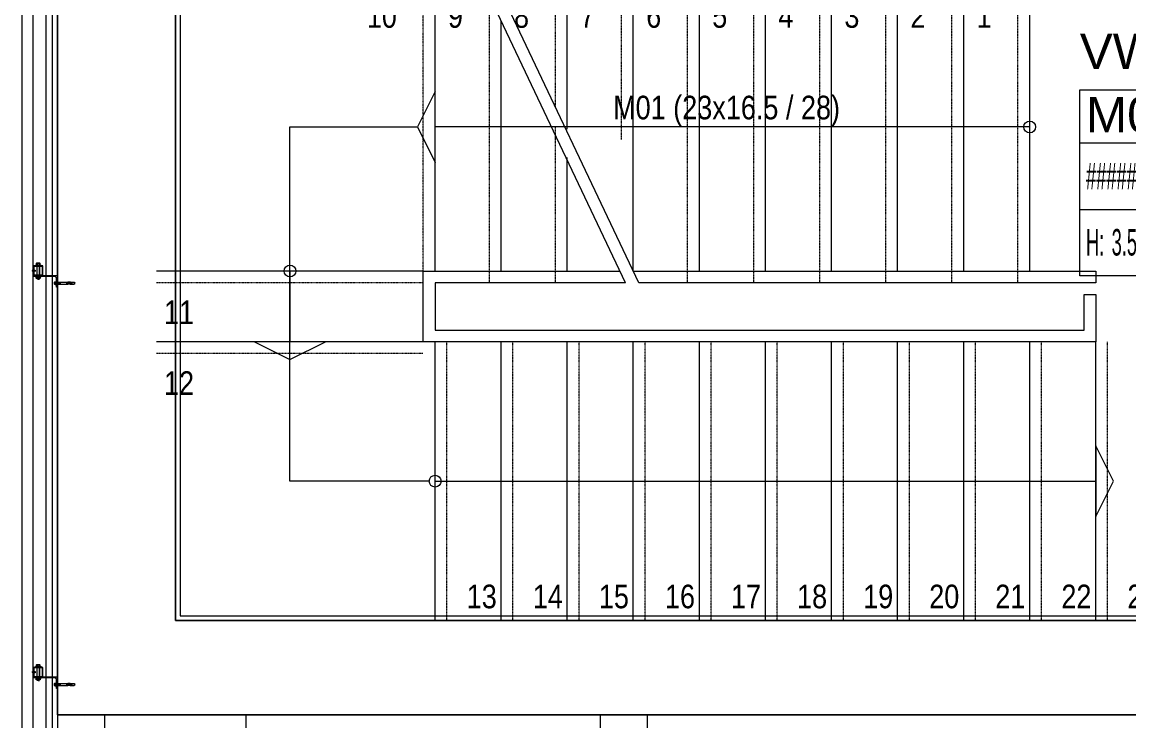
# Model space of a CAD drawing. Extents: x -3709 to 34962, y 0 to 8245.
# Drawn here: x 30763.3 to 31232.3, y 3540 to 3835.9 of the extents above; entities that cross this region are included whole.
import ezdxf
from ezdxf.enums import TextEntityAlignment as Align

# ---------------------------------------------------------------- set-up
doc = ezdxf.new("R2010")
doc.units = 0
doc.linetypes.add('DOT2', pattern=[0.125, 0, -0.125])
doc.layers.get('0').update_dxf_attribs({"color": 9, "lineweight": 9})
for name, color, linetype, lineweight in [('00', 9, 'Continuous', 9), ('01', 9, 'Continuous', 9), ('06D', 9, 'Continuous', 9), ('10', 9, 'Continuous', 9), ('10A', 9, 'Continuous', 9), ('19', 9, 'Continuous', 9), ('19D', 9, 'DOT2', 9), ('21', 9, 'Continuous', 9), ('21_MAHAL', 9, 'Continuous', 9), ('33', 9, 'BATTING', 9)]:
    doc.layers.add(name, color=color, linetype=linetype, lineweight=lineweight)
doc.styles.add('Arial', font='arial.ttf', dxfattribs={"height": 2.5})
doc.styles.add('MuuM_TEXT-STANDART', font='ARIALN.TTF')
doc.linetypes.add('BATTING', pattern='A,0.0001,-0.1,[134,ltypeshp.shx,S=0.1,R=0,X=-0.1,Y=0],-0.2,[134,ltypeshp.shx,S=0.1,R=180,X=0.1,Y=0],-0.1', length=0.4001)

# ---------------------------------------------------------------- blocks, each defined once
blk = doc.blocks.new('0_arrowstairs')
blk.add_lwpolyline([(0, 0), (0, -30), (15, 0), (0, 30)], close=True)
blk = doc.blocks.new('*U105')
blk.add_lwpolyline([(0, 0), (0, 560)])
blk.add_circle((0, 0), 5)
at = {"rotation": 90}
blk.add_blockref('0_arrowstairs', (0, 560), dxfattribs=at)
blk = doc.blocks.new('*U523')
blk.add_lwpolyline([(0, 0), (0, 504)])
blk.add_circle((0, 0), 5)
at = {"rotation": 90}
blk.add_blockref('0_arrowstairs', (0, 504), dxfattribs=at)
blk = doc.blocks.new('*U519')
blk.add_lwpolyline([(0, 0), (0, 60)])
blk.add_circle((0, 0), 5)
at = {"rotation": 90}
blk.add_blockref('0_arrowstairs', (0, 60), dxfattribs=at)
blk = doc.blocks.new('MERDVN2.KAT')
at = {"layer": '19', "linetype": 'Continuous'}
for points in [[(16960.84, -297.5), (16960.84, -179.5)], [(17041.58, -302.5), (16983.25, -179.5)], [(17047.17, -302.5), (16988.84, -179.5)], [(17016.84, -237.5), (17016.84, -179.5)], [(17044.84, -297.5), (17044.84, -179.5)], [(17072.84, -297.5), (17072.84, -179.5)], [(17100.84, -297.5), (17100.84, -179.5)], [(17128.84, -297.5), (17128.84, -179.5)], [(17156.84, -297.5), (17156.84, -179.5)], [(17184.84, -297.5), (17184.84, -179.5)], [(17212.84, -297.5), (17212.84, -179.5)], [(16988.84, -297.5), (16988.84, -191.48)], [(17016.84, -297.5), (17016.84, -249.48)], [(16955.84, -297.5), (16842.84, -297.5)], [(17041.58, -302.5), (16960.84, -302.5), (16960.84, -322.5), (16960.84, -322.5), (17235.84, -322.5), (17235.84, -307.5), (17240.84, -307.5), (17240.84, -327.5), (17235.84, -327.5), (16955.84, -327.5), (16955.84, -327.5), (16955.84, -297.5), (17039.25, -297.5)], [(16955.84, -327.5), (16842.84, -327.5)], [(16960.84, -445.5), (16960.84, -327.5)], [(16988.84, -445.5), (16988.84, -327.5)], [(17016.84, -445.5), (17016.84, -327.5)], [(17044.84, -445.5), (17044.84, -327.5)], [(17072.84, -445.5), (17072.84, -327.5)], [(17100.84, -445.5), (17100.84, -327.5)], [(17128.84, -445.5), (17128.84, -327.5)], [(17156.84, -445.5), (17156.84, -327.5)], [(17184.84, -445.5), (17184.84, -327.5)], [(17212.84, -445.5), (17212.84, -327.5)], [(17240.84, -445.5), (17240.84, -327.5)]]:
    blk.add_lwpolyline(points, dxfattribs=at)
at = {"layer": '19'}
for points in [[(17047.17, -302.5), (16988.84, -179.5)], [(16958.34, -386.5), (16899.34, -386.5), (16899.34, -236.5), (16953.34, -236.5)], [(17044.84, -297.5), (17240.84, -297.5), (17240.84, -297.5), (17240.84, -302.5), (17240.84, -302.5), (17047.17, -302.5)]]:
    blk.add_lwpolyline(points, dxfattribs=at)
at = {"layer": '19D'}
for points in [[(16955.84, -297.5), (16955.84, -179.5)], [(16983.84, -302.5), (16983.84, -179.5)], [(17011.84, -228), (17011.84, -179.5)], [(17039.84, -241.83), (17039.84, -179.5)], [(17067.84, -302.5), (17067.84, -179.5)], [(17095.84, -302.5), (17095.84, -179.5)], [(17123.84, -302.5), (17123.84, -179.5)], [(17151.84, -302.5), (17151.84, -179.5)], [(17179.84, -302.5), (17179.84, -179.5)], [(17207.84, -302.5), (17207.84, -179.5)], [(17011.84, -241.83), (17011.84, -236.5)], [(17011.84, -302.5), (17011.84, -239.78)], [(16955.58, -302.49), (16842.84, -302.49)], [(16965.84, -445.5), (16965.84, -327.5)], [(16993.84, -445.5), (16993.84, -327.5)], [(17021.84, -445.5), (17021.84, -327.5)], [(17049.84, -445.5), (17049.84, -327.5)], [(17077.84, -445.5), (17077.84, -327.5)], [(17105.84, -445.5), (17105.84, -327.5)], [(17133.84, -445.5), (17133.84, -327.5)], [(17161.84, -445.5), (17161.84, -327.5)], [(17189.84, -445.5), (17189.84, -327.5)], [(17217.84, -445.5), (17217.84, -327.5)], [(17245.84, -445.5), (17245.84, -327.5)], [(16955.58, -332.49), (16842.84, -332.49)]]:
    blk.add_lwpolyline(points, dxfattribs=at)
at = {"layer": '19', "xscale": 0.5, "yscale": 0.5, "zscale": 0.5}
for name, p, rotation in [('*U523', (17212.84, -236.5), 90), ('*U519', (16899.34, -297.5), 180), ('*U105', (16960.84, -386.5), 270)]:
    blk.add_blockref(name, p, dxfattribs=dict(at, rotation=rotation))
at = {"layer": '21', "style": 'MuuM_TEXT-STANDART'}
for s, p in [('10', (16944.65, -184.5)), ('9', (16972.65, -184.5)), ('8', (17000.65, -184.5)), ('7', (17028.65, -184.5)), ('6', (17056.65, -184.5)), ('5', (17084.65, -184.5)), ('4', (17112.65, -184.5)), ('3', (17140.65, -184.5)), ('2', (17168.65, -184.5)), ('1', (17196.65, -184.5)), ('M01 (23x16.5 / 28)', (17132.43, -223.28)), ('11', (16858.69, -309.98)), ('12', (16858.69, -339.98)), ('13', (16986.98, -430.33)), ('14', (17014.98, -430.33)), ('15', (17042.98, -430.33)), ('16', (17070.98, -430.33)), ('17', (17098.98, -430.33)), ('18', (17126.98, -430.33)), ('19', (17154.98, -430.33)), ('20', (17182.98, -430.33)), ('21', (17210.98, -430.33)), ('22', (17238.98, -430.33)), ('23', (17266.98, -430.33))]:
    blk.add_text(s, height=10, dxfattribs=at).set_placement(p, align=Align.TOP_RIGHT)
blk = doc.blocks.new('cxvxv')
for p, q in [((-21988.4, 8560.98, 0), (-21988.4, 8560.32, 0)), ((-21988.4, 8560.32, 0), (-21986.64, 8560.32, 0)), ((-21986.86, 8561.07, 0), (-21988.18, 8561.07, 0)), ((-21988.02, 8561.25, 0), (-21987.03, 8561.3, 0)), ((-21988.02, 8561.25, 0), (-21988, 8561.26, 0)), ((-21988, 8561.23, 0), (-21988.02, 8561.25, 0)), ((-21988.02, 8561.13, 0), (-21987.03, 8561.19, 0)), ((-21988.02, 8561.13, 0), (-21988, 8561.14, 0)), ((-21988, 8561.11, 0), (-21988.02, 8561.13, 0)), ((-21988.02, 8560.32, 0), (-21987.02, 8560.32, 0)), ((-21988.02, 8560.28, 0), (-21988.02, 8560.32, 0)), ((-21988.02, 8560.11, 0), (-21988.02, 8555.61, 0)), ((-21988, 8561.3, 0), (-21987.94, 8561.35, 0)), ((-21988, 8561.26, 0), (-21988, 8561.3, 0)), ((-21988, 8561.14, 0), (-21988, 8561.23, 0)), ((-21988, 8561.07, 0), (-21988, 8561.11, 0)), ((-21987.96, 8560.98, 0), (-21987.96, 8560.32, 0)), ((-21987.54, 8561.35, 0), (-21987.94, 8561.35, 0)), ((-21987.7, 8561.05, 0), (-21987.7, 8561.08, 0)), ((-21987.7, 8561.07, 0), (-21987.7, 8561.07, 0)), ((-21987.54, 8561.35, 0), (-21987.1, 8561.35, 0)), ((-21987.03, 8561.3, 0), (-21987.1, 8561.35, 0)), ((-21987.08, 8560.64, 0), (-21987.08, 8560.98, 0)), ((-21987.08, 8560.64, 0), (-21987.08, 8560.32, 0)), ((-21987.06, 8560.32, 0), (-21987.06, 8560.28, 0)), ((-21987.06, 8555.61, 0), (-21987.06, 8560.11, 0)), ((-21987.05, 8561.32, 0), (-21987.03, 8561.3, 0)), ((-21987.03, 8561.3, 0), (-21987.05, 8561.28, 0)), ((-21987.03, 8561.3, 0), (-21987.05, 8561.29, 0)), ((-21987.05, 8561.28, 0), (-21987.05, 8561.2, 0)), ((-21987.05, 8561.2, 0), (-21987.03, 8561.19, 0)), ((-21987.03, 8561.19, 0), (-21987.05, 8561.17, 0)), ((-21987.05, 8561.17, 0), (-21987.05, 8561.08, 0)), ((-21987.05, 8561.08, 0), (-21987.03, 8561.07, 0)), ((-21987.02, 8560.32, 0), (-21987.02, 8560.28, 0)), ((-21987.02, 8555.61, 0), (-21987.02, 8560.11, 0)), ((-21986.64, 8560.32, 0), (-21986.64, 8560.98, 0)), ((-21988.4, 8555.4, 0), (-21986.64, 8555.4, 0)), ((-21988.4, 8554.74, 0), (-21988.4, 8555.4, 0)), ((-21986.86, 8554.65, 0), (-21988.17, 8554.65, 0)), ((-21988.02, 8555.44, 0), (-21988.02, 8555.4, 0)), ((-21988.02, 8555.4, 0), (-21987.02, 8555.4, 0)), ((-21987.96, 8554.74, 0), (-21987.96, 8555.4, 0)), ((-21987.08, 8555.08, 0), (-21987.08, 8555.4, 0)), ((-21987.08, 8555.08, 0), (-21987.08, 8554.74, 0)), ((-21987.06, 8555.4, 0), (-21987.06, 8555.44, 0)), ((-21987.02, 8555.4, 0), (-21987.02, 8555.44, 0)), ((-21986.64, 8555.4, 0), (-21986.64, 8554.74, 0))]:
    blk.add_line(p, q)
at = {"elevation": 0}
for points in [[(-21986.3, 8560.11), (-21988.7, 8560.11), (-21988.7, 8560.28), (-21986.3, 8560.28)], [(-21986.3, 8555.61), (-21988.7, 8555.61), (-21988.7, 8555.44), (-21986.3, 8555.44)]]:
    blk.add_lwpolyline(points, close=True, dxfattribs=at)
for points in [[(-21987.98, 8560.28), (-21987.98, 8560.32)], [(-21987.98, 8560.11), (-21987.98, 8555.61)], [(-21987.98, 8555.44), (-21987.98, 8555.4)]]:
    blk.add_lwpolyline(points, dxfattribs=at)
for centre, radius, start, end in [((-21988.18, 8560.75, 0), 0.315, 45.8497, 134.1503), ((-21987.52, 8559.95, 0), 1.12, 66.8701, 113.1299), ((-21987.52, 8559.95, 0), 1.12, 66.8701, 113.1299), ((-21986.86, 8560.76, 0), 0.313, 45.449, 134.551), ((-21988.18, 8554.97, 0), 0.315, 225.8497, 314.1503), ((-21987.52, 8555.77, 0), 1.12, 246.8701, 293.1299), ((-21987.52, 8555.77, 0), 1.12, 246.8701, 293.1299), ((-21986.86, 8554.96, 0), 0.313, 225.449, 314.551)]:
    blk.add_arc(centre, radius, start, end)
blk = doc.blocks.new('VIDA')
for p, q in [((-18072, 6523.9), (-18071.9, 6524)), ((-18071.9, 6523.8), (-18072, 6523.9)), ((-18071.9, 6524), (-18070.1, 6524.7)), ((-18069.6, 6522.9), (-18071.9, 6523.8)), ((-18069.7, 6524.9), (-18070.6, 6523.2)), ((-18070.6, 6523.2), (-18070.1, 6524.7)), ((-18070.1, 6524.7), (-18069.9, 6525.1)), ((-18069.9, 6525.1), (-18070.1, 6524.1)), ((-18070.1, 6524.1), (-18070, 6524.3)), ((-18070, 6524.3), (-18069.8, 6525.1)), ((-18069.9, 6525.1), (-18069.8, 6525.1)), ((-18069.8, 6525.1), (-18069.7, 6524.9)), ((-18069.7, 6524.9), (-18069.3, 6525)), ((-18069.6, 6522.8), (-18069.1, 6525)), ((-18069.6, 6522.8), (-18069.6, 6522.9)), ((-18069.4, 6522.4), (-18069.6, 6522.8)), ((-18068.9, 6525.3), (-18069.4, 6522.4)), ((-18069.3, 6522.4), (-18069.4, 6522.4)), ((-18069.3, 6522.4), (-18068.9, 6525.3)), ((-18069.3, 6525), (-18069.1, 6525)), ((-18069.1, 6522.8), (-18069.3, 6522.4)), ((-18069.1, 6525), (-18068.9, 6525.3)), ((-18068.7, 6522.8), (-18069.1, 6522.8)), ((-18068.9, 6525.3), (-18068.9, 6525.3)), ((-18068.9, 6525.3), (-18068.7, 6525)), ((-18068.7, 6522.8), (-18068.2, 6525)), ((-18068.7, 6525), (-18068.2, 6525)), ((-18068.5, 6522.4), (-18068.7, 6522.8)), ((-18068, 6525.3), (-18068.5, 6522.4)), ((-18068.4, 6522.4), (-18068.5, 6522.4)), ((-18068.4, 6522.4), (-18067.9, 6525.3)), ((-18068.2, 6522.8), (-18068.4, 6522.4)), ((-18068.2, 6522.8), (-18068.4, 6522.4)), ((-18068.2, 6525), (-18068, 6525.3)), ((-18067.7, 6525), (-18068.2, 6522.8)), ((-18067.7, 6522.8), (-18068.2, 6522.8)), ((-18067.9, 6525.3), (-18068, 6525.3)), ((-18067.9, 6525.3), (-18067.7, 6525)), ((-18067.7, 6522.8), (-18067.2, 6525)), ((-18067.7, 6525), (-18067.2, 6525)), ((-18067.5, 6522.4), (-18067.7, 6522.8)), ((-18067, 6525.3), (-18067.5, 6522.4)), ((-18067.4, 6522.4), (-18067.5, 6522.4)), ((-18067.4, 6522.4), (-18066.9, 6525.3)), ((-18067.2, 6522.8), (-18067.4, 6522.4)), ((-18067.2, 6522.8), (-18067.4, 6522.4)), ((-18067.2, 6525), (-18067, 6525.3)), ((-18066.7, 6525), (-18067.2, 6522.8)), ((-18066.7, 6522.8), (-18067.2, 6522.8)), ((-18066.9, 6525.3), (-18067, 6525.3)), ((-18066.9, 6525.3), (-18066.7, 6525)), ((-18066.3, 6525), (-18066.7, 6525)), ((-18066.7, 6522.8), (-18066.3, 6525)), ((-18066.5, 6522.4), (-18066.7, 6522.8)), ((-18066.1, 6525.3), (-18066.5, 6522.4)), ((-18066.5, 6522.4), (-18066, 6525.3)), ((-18066.3, 6522.8), (-18066.5, 6522.4)), ((-18066.3, 6522.8), (-18066.5, 6522.4)), ((-18066.5, 6522.4), (-18066.5, 6522.4)), ((-18066.3, 6525), (-18066.1, 6525.3)), ((-18065.8, 6525), (-18066.3, 6522.8)), ((-18066.3, 6522.8), (-18065.8, 6522.8)), ((-18066, 6525.3), (-18066.1, 6525.3)), ((-18066, 6525.3), (-18065.8, 6525)), ((-18065.8, 6522.8), (-18065.3, 6525)), ((-18065.8, 6525), (-18065.3, 6525)), ((-18065.6, 6522.4), (-18065.8, 6522.8)), ((-18065.1, 6525.3), (-18065.6, 6522.4)), ((-18065.5, 6522.4), (-18065.6, 6522.4)), ((-18065.5, 6522.4), (-18065, 6525.3)), ((-18065.3, 6522.8), (-18065.5, 6522.4)), ((-18065.3, 6522.8), (-18065.5, 6522.4)), ((-18065.3, 6525), (-18065.1, 6525.3)), ((-18064.8, 6525), (-18065.3, 6522.8)), ((-18064.8, 6522.8), (-18065.3, 6522.8)), ((-18065.1, 6525.3), (-18065, 6525.3)), ((-18065, 6525.3), (-18064.8, 6525)), ((-18064.8, 6525), (-18064.3, 6525)), ((-18064.8, 6522.8), (-18064.3, 6525)), ((-18064.6, 6522.4), (-18064.8, 6522.8)), ((-18064.1, 6525.3), (-18064.6, 6522.4)), ((-18064.5, 6522.4), (-18064.6, 6522.4)), ((-18064.5, 6522.4), (-18064, 6525.3)), ((-18064.3, 6522.8), (-18064.5, 6522.4)), ((-18064.3, 6522.8), (-18064.5, 6522.4)), ((-18064.3, 6525), (-18064.1, 6525.3)), ((-18063.8, 6525), (-18064.3, 6522.8)), ((-18063.8, 6522.8), (-18064.3, 6522.8)), ((-18064, 6525.3), (-18064.1, 6525.3)), ((-18064, 6525.3), (-18063.8, 6525)), ((-18063.8, 6522.8), (-18062, 6525)), ((-18062, 6525), (-18063.8, 6525)), ((-18063.6, 6522.4), (-18063.8, 6522.8)), ((-18063.6, 6522.4), (-18061.7, 6525.3)), ((-18061.8, 6525.3), (-18063.6, 6522.4)), ((-18062, 6522.8), (-18063.6, 6522.4)), ((-18062, 6522.8), (-18063.6, 6522.4)), ((-18063.6, 6522.4), (-18063.6, 6522.4)), ((-18061.5, 6525), (-18063.4, 6522.8)), ((-18063.4, 6522.8), (-18061.5, 6522.8)), ((-18061.7, 6525.3), (-18063.2, 6525.3)), ((-18062.7, 6522.4), (-18061.5, 6522.8)), ((-18062.6, 6522.4), (-18062.1, 6525.3)), ((-18062.4, 6522.8), (-18062.6, 6522.4)), ((-18062.4, 6522.8), (-18062.6, 6522.4)), ((-18062.6, 6522.4), (-18061.3, 6522.4)), ((-18062.4, 6525), (-18062.2, 6525.3)), ((-18061.5, 6525), (-18062.4, 6525)), ((-18061.5, 6522.8), (-18062.4, 6525)), ((-18061.9, 6525), (-18062.4, 6522.8)), ((-18061.9, 6522.8), (-18062.4, 6522.8)), ((-18062.2, 6525.3), (-18062.1, 6525.3)), ((-18062.2, 6525.3), (-18061.3, 6522.4)), ((-18062.1, 6525.3), (-18061.9, 6525)), ((-18062, 6525), (-18061.8, 6525.3)), ((-18061.9, 6525), (-18061.4, 6525)), ((-18061.9, 6522.8), (-18061.4, 6525)), ((-18061.7, 6522.4), (-18061.9, 6522.8)), ((-18061.2, 6525.3), (-18061.7, 6522.4)), ((-18061.7, 6525.3), (-18061.5, 6525)), ((-18061.6, 6522.4), (-18061.7, 6522.4)), ((-18061.6, 6522.4), (-18061.2, 6525.3)), ((-18061.4, 6522.8), (-18061.6, 6522.4)), ((-18061.4, 6522.8), (-18061.6, 6522.4)), ((-18061.4, 6525), (-18061.2, 6525.3)), ((-18061, 6525), (-18061.4, 6522.8)), ((-18060.9, 6522.8), (-18061.4, 6522.8)), ((-18061.2, 6525.3), (-18061, 6525)), ((-18061.2, 6525.3), (-18061.2, 6525.3)), ((-18061, 6525), (-18060.5, 6525)), ((-18060.9, 6522.8), (-18060.5, 6525)), ((-18060.7, 6522.4), (-18060.9, 6522.8)), ((-18060.7, 6522.4), (-18060.2, 6525.3)), ((-18060.3, 6525.3), (-18060.7, 6522.4)), ((-18060.5, 6522.8), (-18060.7, 6522.4)), ((-18060.5, 6522.8), (-18060.7, 6522.4)), ((-18060.7, 6522.4), (-18060.7, 6522.4)), ((-18060.5, 6525), (-18060.3, 6525.3)), ((-18060, 6525), (-18060.5, 6522.8)), ((-18060.5, 6522.8), (-18060, 6522.8)), ((-18060.3, 6525.3), (-18060.2, 6525.3)), ((-18060.2, 6525.3), (-18060, 6525)), ((-18060, 6525), (-18059.5, 6525)), ((-18060, 6522.8), (-18059.5, 6525)), ((-18059.8, 6522.4), (-18060, 6522.8)), ((-18059.3, 6525.3), (-18059.8, 6522.4)), ((-18059.7, 6522.4), (-18059.8, 6522.4)), ((-18059.7, 6522.4), (-18059.2, 6525.3)), ((-18059.5, 6522.8), (-18059.7, 6522.4)), ((-18059.5, 6522.8), (-18059.7, 6522.4)), ((-18059.5, 6525), (-18059.3, 6525.3)), ((-18059.2, 6524), (-18059.5, 6522.8)), ((-18059.5, 6522.8), (-18059.2, 6522.8)), ((-18059.3, 6525.3), (-18059.2, 6525.3)), ((-18058.1, 6526.6), (-18059.2, 6526.6)), ((-18059.2, 6521.2), (-18059.2, 6526.6)), ((-18058.1, 6521.2), (-18059.2, 6521.2))]:
    blk.add_line(p, q)
for points in [[(-18068.7, 6525), (-18069.1, 6522.8)], [(-18057.2, 6524.3), (-18057.5, 6524), (-18057.5, 6523.8), (-18057.2, 6523.5)]]:
    blk.add_lwpolyline(points)
for centre, start, end in [((-18062.4, 6523.6), 7.5095, 35.2427), ((-18062.4, 6524.2), 324.7573, 352.4905)]:
    blk.add_arc(centre, 5.21, start, end)
blk = doc.blocks.new('çelik dübel')
at = {"ltscale": 7}
for p, q in [((-87.2, -2), (-85, 2)), ((-85, -6), (-85, 2)), ((-68, 2), (-85, 2)), ((-75, -6), (-75, 2)), ((-70, -6), (-70, 2)), ((-68, 3), (-58, 2)), ((-68, -7), (-68, 3)), ((-58, -6), (-58, 2)), ((-8.5, 2), (-58, 2)), ((-53, 1.5), (-58, 1.5)), ((-53, -6), (-53, 2)), ((-25, -6), (-25, 2)), ((-25, -6), (-23.9, 2)), ((-23, -6), (-21.9, 2)), ((-21, -6), (-19.9, 2)), ((-19, -6), (-17.9, 2)), ((-17, -6), (-15.9, 2)), ((-85, -6), (-87.2, -2)), ((-68, -6), (-85, -6)), ((-68, -7), (-58, -6)), ((-53, -5.5), (-58, -5.5)), ((-8.5, -6), (-58, -6))]:
    blk.add_line(p, q, dxfattribs=at)
for p, q in [((-15, -6), (-13.9, 2)), ((-13, -6), (-11.9, 2)), ((-11, -6), (-10, 1.1)), ((-10, -9), (-10, 5)), ((-9, 5), (-10, 5)), ((-10, 3), (-10, 5)), ((-9, -9), (-9, 5)), ((-8.5, 2), (-8.5, 3)), ((-8.5, -4), (-8.5, 0)), ((-5, 4), (-7.5, 4)), ((-5, 1), (-7.5, 1)), ((-4, 2), (-4, 3)), ((-1, 2), (-4, 2)), ((-4, -4), (-4, 0)), ((-3, -6), (-1.9, 2)), ((-1, -6), (0, 1.1)), ((0, -5), (0, 1)), ((-10, -7), (-10, -9.1)), ((-9, -9), (-10, -9)), ((-8.5, -6), (-8.5, -7)), ((-5, -5), (-7.5, -5)), ((-5, -8), (-7.5, -8)), ((-4, -6), (-4, -7)), ((-1, -6), (-4, -6))]:
    blk.add_line(p, q)
for points in [[(-68, 0.6), (-67.4, 0.4), (-67, 0.1), (-66.6, -0.3), (-66.2, -0.8), (-65.9, -1.3), (-65.7, -1.9), (-65.4, -2.3), (-65.2, -2.8), (-65, -3.1), (-64.8, -3.3), (-64.6, -3.5), (-64.4, -3.6), (-64.2, -3.5), (-63.9, -3.5), (-63.7, -3.3), (-63.5, -3.1), (-63.2, -2.9), (-62.9, -2.6), (-62.7, -2.3), (-62.4, -2), (-62.1, -1.7), (-61.9, -1.4), (-61.6, -1.1), (-61.4, -0.9), (-61.2, -0.7), (-61, -0.6), (-60.8, -0.5), (-60.6, -0.5), (-60.4, -0.5), (-60.3, -0.7), (-60.1, -0.9), (-59.9, -1.1), (-59.8, -1.5), (-59.6, -1.9), (-59.4, -2.3), (-59.2, -2.7), (-58.9, -3), (-58.7, -3.3), (-58.4, -3.5), (-58, -3.5)], [(-68, -0.5), (-68, -0.5), (-67.9, -0.5), (-67.9, -0.5), (-67.8, -0.5), (-67.8, -0.6), (-67.7, -0.6), (-67.7, -0.6), (-67.6, -0.7), (-67.6, -0.7), (-67.6, -0.8), (-67.5, -0.8), (-67.5, -0.8), (-67.5, -0.9), (-67.4, -0.9), (-67.4, -0.9), (-67.3, -1), (-67.3, -1), (-67.3, -1.1), (-67.2, -1.1), (-67.2, -1.2), (-67.2, -1.2), (-67.1, -1.3), (-67.1, -1.3), (-67.1, -1.4), (-67, -1.4), (-67, -1.5), (-67, -1.5), (-66.9, -1.6), (-66.9, -1.6), (-66.9, -1.7), (-66.9, -1.7), (-66.8, -1.8), (-66.8, -1.9), (-66.8, -1.9), (-66.7, -2), (-66.7, -2), (-66.7, -2.1), (-66.6, -2.2), (-66.6, -2.2), (-66.6, -2.3), (-66.6, -2.3), (-66.5, -2.4), (-66.5, -2.5), (-66.5, -2.5), (-66.4, -2.6), (-66.4, -2.7), (-66.4, -2.7), (-66.3, -2.8), (-66.3, -2.8), (-66.3, -2.9), (-66.3, -3), (-66.2, -3), (-66.2, -3.1), (-66.2, -3.1), (-66.1, -3.2), (-66.1, -3.2), (-66.1, -3.3), (-66, -3.4), (-66, -3.4), (-66, -3.5), (-65.9, -3.5), (-65.9, -3.6), (-65.9, -3.6), (-65.8, -3.7), (-65.8, -3.7), (-65.7, -3.8), (-65.7, -3.8), (-65.7, -3.9), (-65.6, -3.9), (-65.6, -4), (-65.5, -4), (-65.5, -4.1), (-65.4, -4.1), (-65.4, -4.1), (-65.3, -4.2), (-65.3, -4.2), (-65.2, -4.3), (-65.2, -4.3), (-65.1, -4.3), (-65, -4.4), (-65, -4.4), (-64.9, -4.4), (-64.9, -4.4), (-64.8, -4.5), (-64.7, -4.5), (-64.7, -4.5), (-64.6, -4.5), (-64.5, -4.5), (-64.5, -4.5), (-64.4, -4.5), (-64.3, -4.5), (-64.3, -4.5), (-64.2, -4.5), (-64.1, -4.5), (-64.1, -4.5), (-64, -4.5), (-64, -4.5), (-63.9, -4.5), (-63.8, -4.5), (-63.8, -4.5), (-63.7, -4.4), (-63.7, -4.4), (-63.6, -4.4), (-63.6, -4.4), (-63.5, -4.4), (-63.4, -4.3), (-63.4, -4.3), (-63.3, -4.3), (-63.3, -4.3), (-63.3, -4.2), (-63.2, -4.2), (-63.2, -4.2), (-63.1, -4.1), (-63.1, -4.1), (-63, -4.1), (-63, -4), (-62.9, -4), (-62.9, -4), (-62.9, -3.9), (-62.8, -3.9), (-62.8, -3.9), (-62.7, -3.8), (-62.7, -3.8), (-62.7, -3.8), (-62.6, -3.7), (-62.6, -3.7), (-62.5, -3.6), (-62.5, -3.6), (-62.5, -3.6), (-62.4, -3.5), (-62.4, -3.5), (-62.4, -3.5), (-62.3, -3.4), (-62.3, -3.4), (-62.2, -3.3), (-62.2, -3.3), (-62.2, -3.3), (-62.1, -3.2), (-62.1, -3.2), (-62.1, -3.1), (-62, -3.1), (-62, -3.1), (-62, -3), (-61.9, -3), (-61.9, -2.9), (-61.9, -2.9), (-61.8, -2.9), (-61.8, -2.8), (-61.7, -2.8), (-61.7, -2.7), (-61.7, -2.7), (-61.6, -2.6), (-61.6, -2.6), (-61.6, -2.6), (-61.5, -2.5), (-61.5, -2.5), (-61.5, -2.5), (-61.4, -2.4), (-61.4, -2.4), (-61.4, -2.3), (-61.3, -2.3), (-61.3, -2.3), (-61.3, -2.2), (-61.3, -2.2), (-61.2, -2.2), (-61.2, -2.1), (-61.2, -2.1), (-61.1, -2), (-61.1, -2), (-61.1, -2), (-61, -1.9), (-61, -1.9), (-61, -1.9), (-61, -1.9), (-60.9, -1.8), (-60.9, -1.8), (-60.9, -1.8), (-60.9, -1.8), (-60.9, -1.8), (-60.9, -1.7), (-60.8, -1.7), (-60.8, -1.7), (-60.8, -1.7), (-60.8, -1.7), (-60.8, -1.7), (-60.8, -1.8), (-60.7, -1.8), (-60.7, -1.8), (-60.7, -1.8), (-60.7, -1.9), (-60.7, -1.9), (-60.7, -1.9), (-60.6, -2), (-60.6, -2), (-60.6, -2.1), (-60.6, -2.1), (-60.6, -2.1), (-60.5, -2.2), (-60.5, -2.2), (-60.5, -2.3), (-60.5, -2.3), (-60.4, -2.4), (-60.4, -2.5), (-60.4, -2.5), (-60.4, -2.6), (-60.3, -2.6), (-60.3, -2.7), (-60.3, -2.7), (-60.3, -2.8), (-60.2, -2.8), (-60.2, -2.9), (-60.2, -3), (-60.1, -3), (-60.1, -3.1), (-60.1, -3.1), (-60, -3.2), (-60, -3.2), (-59.9, -3.3), (-59.9, -3.4), (-59.9, -3.4), (-59.8, -3.5), (-59.8, -3.5), (-59.7, -3.6), (-59.7, -3.6), (-59.6, -3.7), (-59.6, -3.8), (-59.5, -3.8), (-59.5, -3.9), (-59.4, -3.9), (-59.3, -4), (-59.3, -4), (-59.2, -4.1), (-59.1, -4.2), (-59, -4.2), (-58.9, -4.3), (-58.8, -4.3), (-58.6, -4.4), (-58.4, -4.4), (-58.2, -4.5), (-58, -4.5)]]:
    blk.add_lwpolyline(points)
for centre, start, end in [((-7.5, 3), 90, 180), ((-7.5, 2), 180, 270), ((-7.5, 0), 90, 180), ((-5, 3), 0, 90), ((-5, 2), 270, 0), ((-5, 0), 0, 90), ((-1, 1), 0, 90), ((-7.5, -4), 180, 270), ((-7.5, -6), 90, 180), ((-7.5, -7), 180, 270), ((-5, -4), 270, 0), ((-5, -6), 0, 90), ((-5, -7), 270, 0), ((-1, -5), 270, 0)]:
    blk.add_arc(centre, 1, start, end)
blk = doc.blocks.new('kjdol')
at = {"ltscale": 10, "elevation": -278.89}
blk.add_lwpolyline([(77394.12, 60089.89), (77403.28, 60089.89, 0.460237), (77404.18, 60090.79), (77404.18, 60094.89), (77403.78, 60094.89), (77403.78, 60091.29, -0.414214), (77402.78, 60090.29), (77394.12, 60090.29)], format="xyb", close=True, dxfattribs=at)
at = {"elevation": -249.79}
for points in [[(77397.97, 60089.9), (77397.97, 60085.9), (77393.97, 60085.9), (77393.97, 60089.9)], [(77397.77, 60089.7), (77397.77, 60086.1), (77394.17, 60086.1), (77394.17, 60089.7)]]:
    blk.add_lwpolyline(points, close=True, dxfattribs=at)
at = {"extrusion": (0, 0, -1), "xscale": 0.1000000000058208, "yscale": 0.1000000000058208, "zscale": -0.0999999999999091}
blk.add_blockref('çelik dübel', (-77402.74, 60093.36, 459.25), dxfattribs=at)
blk.add_blockref('cxvxv', (99383.5, 51530.11, -249.79))
at = {"xscale": 0.1000000000058208, "yscale": 0.1000000000058208, "zscale": 0.1000000000058208, "rotation": 180}
blk.add_blockref('VIDA', (75587.75, 60740.29, -249.79), dxfattribs=at)
blk = doc.blocks.new('0_roomno2')
blk.add_lwpolyline([(19.375, -10.5), (0, -10.5), (0, 0), (19.375, 0)], close=True)
for points in [[(0, -3), (19.375, -3)], [(8.125, -3), (8.125, -10.5)], [(11.875, -3), (11.875, -10.5)], [(15.625, -3), (15.625, -10.5)], [(0, -6.75), (8.125, -6.75)]]:
    blk.add_lwpolyline(points)
at = {"style": 'MuuM_TEXT-STANDART', "width": 0.6}
blk.add_text('H:', height=1.5, dxfattribs=at).set_placement((0.35, -8.608), align=Align.MIDDLE_LEFT)
at = {"style": 'Arial'}
blk.add_attdef('ODANO', (0, 1.17), '', height=2, dxfattribs=at)
blk.add_attdef('MEKANADI', text='', height=2, dxfattribs=at).set_placement((0.35, -3), align=Align.BOTTOM_LEFT)
at = {"style": 'MuuM_TEXT-STANDART', "width": 0.6}
for tag, p in [('YER01', (10, -4.5)), ('TAVAN01', (13.75, -4.5)), ('DUVAR01', (17.5, -4.5)), ('YER02', (10, -6.75)), ('TAVAN02', (13.75, -6.75)), ('DUVAR02', (17.5, -6.75)), ('YER03', (10, -9)), ('TAVAN03', (13.75, -9)), ('DUVAR03', (17.5, -9))]:
    blk.add_attdef(tag, text='', height=1.5, dxfattribs=at).set_placement(p, align=Align.MIDDLE_CENTER)
for tag, p in [('M2', (0.35, -4.875)), ('TEMIZTAVANYUKSEKLIGI', (1.8, -8.608))]:
    blk.add_attdef(tag, text='', height=1.5, dxfattribs=at).set_placement(p, align=Align.MIDDLE_LEFT)

msp = doc.modelspace()

# ---------------------------------------------------------------- linework, layer by layer
at = {"layer": '00'}
msp.add_lwpolyline([(31413.33, 3542.5), (31413.33, 3472.5), (31028.33, 3472.5), (31028.33, 3542.5), (31008.33, 3542.5), (31008.33, 3472.5), (30798.33, 3472.5), (30798.33, 3542.5), (30778.33, 3542.5), (30778.33, 3405)], dxfattribs=at)
at = {"layer": '01'}
for points in [[(30778.33, 3542.5), (30778.33, 3892.5), (31378.33, 3892.5), (31378.33, 3852.5), (30828.33, 3852.5), (30828.33, 3582.5), (31378.33, 3582.5), (31378.33, 3542.5)], [(31378.33, 3892.5), (30778.33, 3892.5), (30778.33, 3542.5), (31378.33, 3542.5), (31378.33, 3582.5), (30828.33, 3582.5), (30828.33, 3852.5), (31378.33, 3852.5)]]:
    msp.add_lwpolyline(points, close=True, dxfattribs=at)
at = {"layer": '06D'}
for points in [[(32463.33, 3800.65), (32463.33, 3897.5), (30773.33, 3897.5), (30773.33, 3405)], [(31576.33, 3655.5), (31566.33, 3655.5), (31566.33, 3655.5), (31566.33, 3655.5), (31566.33, 3655.5), (31566.33, 3655.5), (31566.33, 3674.5), (31641.33, 3674.5), (31641.33, 3810.5), (31576.33, 3810.5), (31576.33, 3870.5), (31430.33, 3870.5), (31430.33, 3845.5), (31411.33, 3845.5), (31411.33, 3870.5), (31380.33, 3870.5), (31380.33, 3850.5), (30830.33, 3850.5), (30830.33, 3584.5), (31380.33, 3584.5), (31380.33, 3559.5), (31411.33, 3559.5)], [(30858.33, 3542.5), (31008.33, 3542.5), (31008.33, 3512.5), (30858.33, 3512.5), (30858.33, 3542.5)]]:
    msp.add_lwpolyline(points, dxfattribs=at)
at = {"layer": '10A'}
msp.add_lwpolyline([(30763.33, 3409.7), (30763.33, 3898.25), (30767.83, 3898.25), (30767.82, 3409.7)], dxfattribs=at)
at = {"layer": '33', "ltscale": 0.2}
msp.add_lwpolyline([(32460.83, 3800.7), (32460.83, 3895), (30775.99, 3895), (30776.02, 3405)], dxfattribs=at)

# ---------------------------------------------------------------- block references
msp.add_blockref('MERDVN2.KAT', (13977.49, 4028))
at = {"layer": '10', "xscale": -1, "rotation": 180}
for p in [(-46625.85, 63818.53, 278.89), (-46625.85, 63648.53, 278.89)]:
    msp.add_blockref('kjdol', p, dxfattribs=at)
at = {"layer": '21_MAHAL'}
ref = msp.add_blockref('0_roomno2', (31211.53, 3807.23), dxfattribs=dict(at, xscale=7.5, yscale=7.5, zscale=7.5))
ref.add_attrib('ODANO', 'VW-ÇK-07', (31211.53, 3816.01), dxfattribs={"layer": '0', "height": 15, "style": 'Arial'})
ref.add_attrib('MEKANADI', 'M02 Y. MERD.', dxfattribs={"layer": '0', "height": 15, "style": 'Arial'}).set_placement((31214.16, 3784.73), align=Align.BOTTOM_LEFT)
ref.add_attrib('M2', '##### m2', dxfattribs={"layer": '0', "height": 11.25, "style": 'MuuM_TEXT-STANDART', "width": 0.6}).set_placement((31214.16, 3770.67), align=Align.MIDDLE_LEFT)
ref.add_attrib('TEMIZTAVANYUKSEKLIGI', '3.50 m', dxfattribs={"layer": '0', "height": 11.25, "style": 'MuuM_TEXT-STANDART', "width": 0.6}).set_placement((31225.03, 3742.67), align=Align.MIDDLE_LEFT)
ref.add_attrib('YER01', 'Y03', dxfattribs={"layer": '0', "height": 11.25, "style": 'MuuM_TEXT-STANDART', "width": 0.6}).set_placement((31286.53, 3773.48), align=Align.MIDDLE_CENTER)
ref.add_attrib('TAVAN01', 'T09', dxfattribs={"layer": '0', "height": 11.25, "style": 'MuuM_TEXT-STANDART', "width": 0.6}).set_placement((31314.66, 3773.48), align=Align.MIDDLE_CENTER)
ref.add_attrib('DUVAR01', 'D07A', dxfattribs={"layer": '0', "height": 11.25, "style": 'MuuM_TEXT-STANDART', "width": 0.6}).set_placement((31342.78, 3773.48), align=Align.MIDDLE_CENTER)
ref.add_attrib('YER02', 'Y04', dxfattribs={"layer": '0', "height": 11.25, "style": 'MuuM_TEXT-STANDART', "width": 0.6}).set_placement((31286.53, 3756.61), align=Align.MIDDLE_CENTER)

doc.saveas('drawing.dxf')
